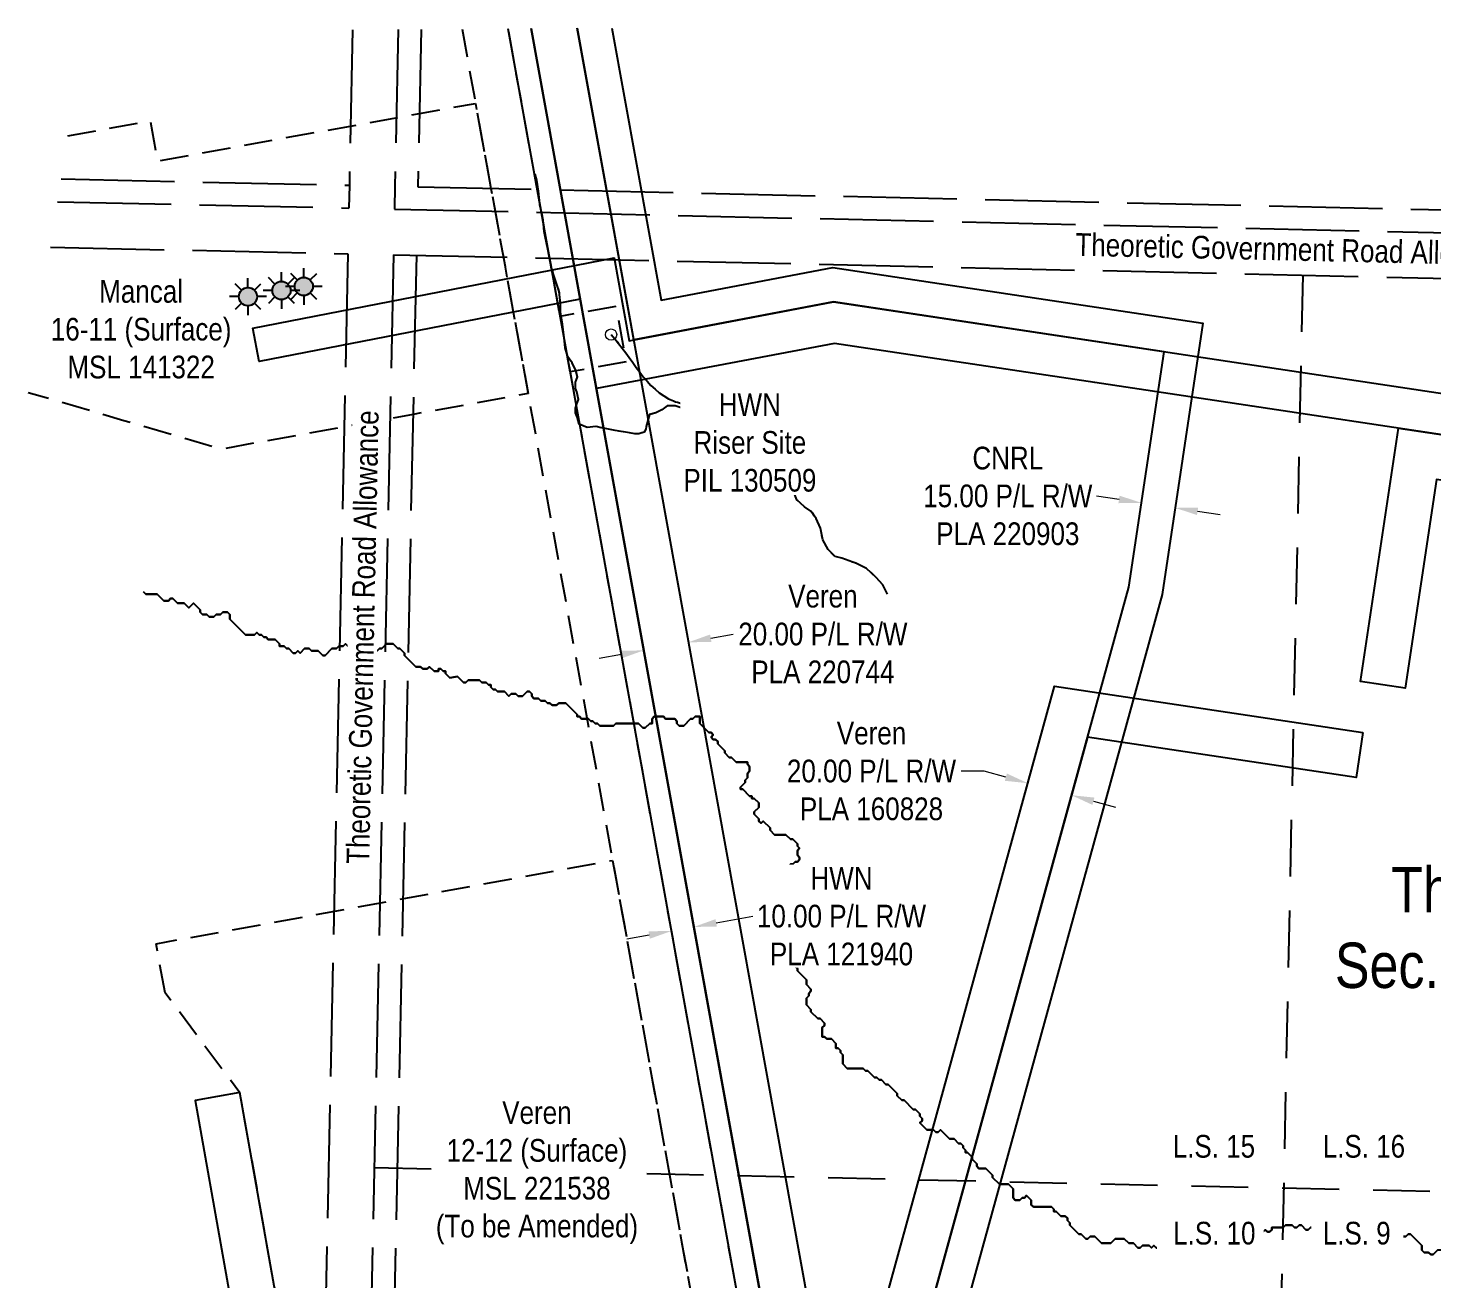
# Model space of a CAD drawing. Extents: x 403584 to 407532, y 6061258 to 6064935.
# Drawn here: x 404579 to 405197, y 6062533 to 6063084 of the extents above; entities that cross this region are included whole.
import ezdxf

# ---------------------------------------------------------------- set-up
doc = ezdxf.new("R2010")
doc.units = 0
doc.header["$LTSCALE"] = 5
doc.header["$PDSIZE"] = 0.5
for name, pattern in [('foc-ACCESSROAD', [3.75, 2.5, -1.25]), ('foc-LSD', [8, 5, -3]), ('foc-UNSURVEYED', [12.5, 10, -2.5]), ('foc-WHEELTRACKS', [2, 0.4, -1.6])]:
    doc.linetypes.add(name, pattern=pattern)
doc.layers.get('Defpoints').update_dxf_attribs({"color": 9})
for name, color, linetype in [('C-RW', 13, 'Continuous'), ('C-SYMBOL', 7, 'Continuous'), ('C-WS', 13, 'foc-ACCESSROAD'), ('F-AR', 190, 'foc-ACCESSROAD'), ('F-RW', 190, 'Continuous'), ('F-WS', 190, 'foc-ACCESSROAD'), ('F-WS-S', 8, 'Continuous'), ('L-ROAD-T', 7, 'Continuous'), ('L-SECTION-LSD', 7, 'foc-LSD'), ('L-USEC', 7, 'foc-UNSURVEYED'), ('T-CREEK', 160, 'Continuous'), ('T-WATER', 160, 'Continuous'), ('T-WATER-P3', 160, 'foc-WHEELTRACKS')]:
    doc.layers.add(name, color=color, linetype=linetype)
for name, color, linetype, lineweight in [('C-RW-T', 13, 'Continuous', 9), ('C-WS-T', 13, 'Continuous', 9), ('F-RW-T', 190, 'Continuous', 9), ('F-WS-T', 190, 'Continuous', 9)]:
    doc.layers.add(name, color=color, linetype=linetype, lineweight=lineweight)
doc.styles.add('100L', font='ARIALN.TTF', dxfattribs={"height": 11})
doc.styles.add('175L', font='ARIALN.TTF', dxfattribs={"height": 20})
doc.styles.add('80CG', font='ARIALN.TTF', dxfattribs={"height": 10})
doc.styles.add('80L', font='ARIALN.TTF', dxfattribs={"height": 10})
doc.styles.add('foc-LtypeFont', font='ARIALN.TTF', dxfattribs={"height": 7.35})
doc.linetypes.add('foc-TOPO-flowdirection-NOLINE', pattern='A,0,[">",foc-LtypeFont,S=0.3,R=0,X=0,Y=-0.945],-20,[">",foc-LtypeFont,S=0.3,R=0,X=0,Y=-0.945],0', length=20)
doc.dimstyles.new('Compass 5 000', dxfattribs={"dimscale": 5, "dimtxt": 9, "dimasz": 2, "dimexe": 0.2, "dimexo": 0.0625, "dimgap": 0.5, "dimtad": 0, "dimtih": 1, "dimtoh": 1, "dimzin": 0, "dimdsep": 46, "dimtxsty": '80CG', "dimcen": 0.1, "dimse1": 1, "dimse2": 1, "dimclrd": 256, "dimclrt": 256, "dimaunit": 1, "dimadec": 4, "dimazin": 0, "dimtfac": 0.06, "dimtofl": 0, "dimtmove": 0, "dimatfit": 1, "dimfxl": 0.2, "dimtolj": 1, "dimtzin": 0, "dimlwd": -1, "dimarcsym": 0})

# ---------------------------------------------------------------- blocks, each defined once
blk = doc.blocks.new('GAS')
h = blk.add_hatch(color=255)
h.dxf.hatch_style = 1
edge = h.paths.add_edge_path()
edge.add_arc((0, 0), 0.9, 0, 360)
for p, q in [((0, 0.81), (0, 1.62)), ((-0.81, 0), (-1.62, 0)), ((-0.57, 0.57), (-1.14, 1.14)), ((0.57, 0.57), (1.14, 1.14)), ((1.62, 0), (0.81, 0)), ((-0.57, -0.57), (-1.14, -1.14)), ((0, -0.81), (0, -1.62)), ((1.14, -1.14), (0.57, -0.57))]:
    blk.add_line(p, q)
blk.add_circle((0, 0), 0.8)
blk = doc.blocks.new('*D385')
at = {"layer": 'Defpoints', "color": 0, "transparency": 16777216}
for p in [(404862.04, 6062686.29), (404871.88, 6062688.07), (404871.92, 6062687.86)]:
    blk.add_point(p, dxfattribs=at)
at = {"layer": 'F-RW-T', "transparency": 16777216}
for p, q in [((404881.76, 6062689.64), (404897.87, 6062692.55)), ((404852.24, 6062684.3), (404842.4, 6062682.52))]:
    blk.add_line(p, q, dxfattribs=at)
for points in [[(404851.94, 6062685.94), (404852.54, 6062682.66), (404862.08, 6062686.08)], [(404881.46, 6062691.28), (404882.05, 6062688), (404871.92, 6062687.86)]]:
    blk.add_solid(points, dxfattribs=at)
at = {"layer": 'F-RW-T', "transparency": 16777216, "insert": (404936.96, 6062692.55), "char_height": 10, "attachment_point": 5, "style": '80CG', "bg_fill": 3, "box_fill_scale": 1.1, "bg_fill_color": 256, "bg_fill_true_color": 13158600, "bg_fill_transparency": 0}
blk.add_mtext('\\A1;HWN\\P10.00 P/L R/W\\PPLA 121940', dxfattribs=at)
blk = doc.blocks.new('*D407')
at = {"layer": 'C-RW-T', "transparency": 16777216}
for p, q in [((404879.38, 6062815.04), (404889.21, 6062816.83)), ((404840.01, 6062807.89), (404830.17, 6062806.11))]:
    blk.add_line(p, q, dxfattribs=at)
for points in [[(404879.08, 6062816.68), (404879.67, 6062813.4), (404869.54, 6062813.25)], [(404839.71, 6062809.53), (404840.3, 6062806.25), (404849.85, 6062809.68)]]:
    blk.add_solid(points, dxfattribs=at)
at = {"layer": 'Defpoints', "color": 0, "transparency": 16777216}
for p in [(404849.82, 6062809.81), (404869.51, 6062813.38), (404869.54, 6062813.25)]:
    blk.add_point(p, dxfattribs=at)
at = {"layer": 'C-RW-T', "transparency": 16777216, "insert": (404928.75, 6062816.83), "char_height": 10, "attachment_point": 5, "style": '80CG'}
blk.add_mtext('\\A1;Veren\\P20.00 P/L R/W\\PPLA 220744', dxfattribs=at)
blk = doc.blocks.new('*D408')
at = {"layer": 'Defpoints', "color": 0, "transparency": 16777216}
for p in [(405069.06, 6062874.69), (405069.15, 6062875.26), (405083.97, 6062873.03)]:
    blk.add_point(p, dxfattribs=at)
at = {"layer": 'F-RW-T', "transparency": 16777216}
for p, q in [((405059.17, 6062876.18), (405049.28, 6062877.67)), ((405093.78, 6062870.97), (405103.67, 6062869.48))]:
    blk.add_line(p, q, dxfattribs=at)
for points in [[(405059.42, 6062877.83), (405058.92, 6062874.53), (405069.06, 6062874.69)], [(405094.02, 6062872.62), (405093.53, 6062869.32), (405083.89, 6062872.46)]]:
    blk.add_solid(points, dxfattribs=at)
at = {"layer": 'F-RW-T', "transparency": 16777216, "insert": (405010.2, 6062877.67), "char_height": 10, "attachment_point": 5, "style": '80CG'}
blk.add_mtext('\\A1;CNRL\\P15.00 P/L R/W\\PPLA 220903', dxfattribs=at)
blk = doc.blocks.new('*D409')
at = {"layer": 'C-RW-T', "transparency": 16777216}
for p, q in [((404999.71, 6062756.49), (404989.71, 6062756.49)), ((405009.35, 6062753.84), (404999.71, 6062756.49)), ((405047.91, 6062743.23), (405057.55, 6062740.58))]:
    blk.add_line(p, q, dxfattribs=at)
for points in [[(405009.79, 6062755.44), (405008.91, 6062752.23), (405018.99, 6062751.18)], [(405048.35, 6062744.84), (405047.47, 6062741.62), (405038.27, 6062745.88)]]:
    blk.add_solid(points, dxfattribs=at)
at = {"layer": 'Defpoints', "color": 0, "transparency": 16777216}
for p in [(405018.99, 6062751.18), (405017.7, 6062746.47), (405036.97, 6062741.16)]:
    blk.add_point(p, dxfattribs=at)
at = {"layer": 'C-RW-T', "transparency": 16777216, "insert": (404950.17, 6062756.49), "char_height": 10, "attachment_point": 5, "style": '80CG'}
blk.add_mtext('\\A1;Veren\\P20.00 P/L R/W\\PPLA 160828', dxfattribs=at)

msp = doc.modelspace()

# ---------------------------------------------------------------- linework, layer by layer
at = {"layer": 'C-RW'}
msp.add_lwpolyline([(405621.615, 6062696.273), (405523.89, 6062660.445), (405382.336, 6062847.712), (405365.053, 6062859.949), (405198.94, 6062884.893), (405185.144, 6062793.03), (405165.451, 6062795.988), (405182.208, 6062907.551), (405201.898, 6062904.589), (405372.5, 6062878.924), (405396.177, 6062862.15), (405530.933, 6062684.331), (405622.121, 6062717.76)], dxfattribs=at)
msp.add_lwpolyline([(405166.622, 6062773.443), (405163.646, 6062753.675), (405045.312, 6062771.491), (404943.862, 6062402.624), (404946.344, 6062388.912), (404926.672, 6062385.352), (404923.38, 6062403.539), (405030.742, 6062793.902), (405166.622, 6062773.443)], close=True, dxfattribs=at)
at = {"layer": 'C-RW', "flags": 128}
msp.add_lwpolyline([(404891.493, 6061956.702), (404945.08, 6061960.343), (404946.452, 6062107.703), (404883.115, 6062457.627), (404695.066, 6062485.166), (404672.021, 6062614.854), (404652.337, 6062611.356), (404677.904, 6062467.474), (404866.002, 6062439.928), (404926.444, 6062106), (404925.261, 6061979.035), (404890.138, 6061976.648)], close=True, dxfattribs=at)
at = {"layer": 'C-WS', "flags": 128}
msp.add_lwpolyline([(404639.016, 6062658.811), (404635.065, 6062680.444), (404836.137, 6062717.169), (404883.115, 6062457.627), (404695.018, 6062485.357), (404672.031, 6062614.847)], close=True, dxfattribs=at)
at = {"layer": 'F-RW'}
for points in [[(404800.289, 6063083.587), (404991.35, 6062028.022), (404965.663, 6061999.767), (405029.872, 6061654.401), (405020.041, 6061652.561), (404954.923, 6062002.824), (404980.635, 6062031.095), (404790.143, 6063083.519)], [(405163.857, 6061267.768), (405146.559, 6061365.762), (405141.164, 6061396.329), (405108.112, 6061572.965), (405135.298, 6061618.119), (405116.875, 6061716.956), (405113.863, 6061723.916), (405113.521, 6061724.707), (405109.094, 6061734.943), (405108.734, 6061735.726), (405106.771, 6061740.324), (405104.779, 6061744.909), (405098.843, 6061758.694), (405090.066, 6061779.02), (405047.74, 6062009.964), (405031.724, 6062029.455), (404956.115, 6062447.175), (405063.463, 6062837.486), (405079.078, 6062941.268), (404933.483, 6062963.175), (404845.425, 6062946.467), (404820.581, 6063083.723)], [(404835.8, 6063083.825), (404857.486, 6062964.017), (404933.193, 6062978.381), (405096.136, 6062953.864), (405078.157, 6062834.372), (404971.477, 6062446.488), (405045.783, 6062035.962), (405061.789, 6062016.484), (405104.503, 6061783.421), (405112.463, 6061764.992), (405118.416, 6061751.21), (405120.396, 6061746.627), (405122.381, 6061742.031), (405127.141, 6061731.012), (405131.304, 6061721.374), (405151.08, 6061615.263), (405123.896, 6061570.111), (405155.918, 6061399.002), (405161.844, 6061365.419), (405179.133, 6061267.482)]]:
    msp.add_lwpolyline(points, dxfattribs=at)
at = {"layer": 'F-WS', "flags": 128}
msp.add_lwpolyline([(404596.192, 6063036.384), (404632.503, 6063042.961), (404635.704, 6063025.289), (404720.747, 6063040.685), (404751.032, 6063046.168), (404775.776, 6063050.648), (404782.555, 6063013.194), (404788.039, 6062982.895), (404789.742, 6062973.487), (404792.413, 6062958.731), (404798.92, 6062922.784), (404748.239, 6062913.608), (404717.955, 6062908.125), (404663.748, 6062898.311), (404620.872, 6062910.86), (404578.711, 6062923.212)], dxfattribs=at)
msp.add_lwpolyline([(404817.509, 6062932.323), (404813.059, 6062956.913), (404837.648, 6062961.369), (404842.099, 6062936.779), (404817.509, 6062932.323)], close=True, dxfattribs=at)
at = {"layer": 'L-SECTION-LSD'}
for p, q in [((405140.082, 6062974.982), (405123.207, 6062170.833)), ((404731.196, 6062581.924), (405532.249, 6062563.883))]:
    msp.add_line(p, q, dxfattribs=at)
at = {"layer": 'L-USEC'}
for p, q in [((404721.64, 6063083.06), (404720.197, 6063014.59)), ((404741.756, 6063083.195), (404740.301, 6063014.166)), ((404751.819, 6063083.262), (404750.358, 6063013.954)), ((404593.255, 6063017.37), (404720.222, 6063014.59)), ((404720.197, 6063014.59), (404719.986, 6063004.538)), ((404740.301, 6063014.166), (404740.089, 6063004.087)), ((404750.358, 6063013.954), (404750.357, 6063013.917)), ((404750.357, 6063013.917), (405541.176, 6062996.141)), ((404591.707, 6063007.347), (404720.002, 6063004.538)), ((404740.089, 6063004.087), (405540.95, 6062986.085)), ((404588.611, 6062987.301), (404719.562, 6062984.434)), ((404719.562, 6062984.434), (404702.622, 6062180.289)), ((404739.666, 6062983.982), (404722.726, 6062179.866)), ((404749.722, 6062983.756), (404732.783, 6062179.654)), ((404739.666, 6062983.982), (405540.498, 6062965.981))]:
    msp.add_line(p, q, dxfattribs=at)
at = {"layer": 'T-CREEK', "linetype": 'foc-TOPO-flowdirection-NOLINE', "flags": 128}
msp.add_lwpolyline([(404957.242, 6062834.477), (404955.116, 6062838.491), (404952.282, 6062841.796), (404948.03, 6062845.81), (404943.541, 6062847.935), (404937.163, 6062850.296), (404934.092, 6062851.004), (404931.022, 6062854.074), (404928.659, 6062858.324), (404927.714, 6062863.518), (404925.825, 6062867.768), (404923.462, 6062871.073), (404920.628, 6062872.962), (404917.321, 6062876.031), (404915.903, 6062879.336), (404915.195, 6062883.35), (404914.486, 6062887.6), (404911.179, 6062890.905), (404909.289, 6062892.322), (404906.218, 6062893.975), (404902.439, 6062894.919), (404897.95, 6062896.572), (404894.643, 6062897.752), (404892.517, 6062899.877), (404890.155, 6062902.474), (404886.375, 6062904.363), (404881.651, 6062902.238), (404879.997, 6062901.766), (404878.816, 6062901.53), (404874.564, 6062902.002), (404870.785, 6062904.127), (404869.84, 6062904.835), (404868.895, 6062906.252), (404868.895, 6062908.377), (404868.895, 6062911.21), (404868.895, 6062914.279), (404867.241, 6062916.168), (404863.698, 6062917.349), (404860.155, 6062917.349), (404857.792, 6062915.696), (404855.194, 6062914.279), (404852.359, 6062913.571), (404850.942, 6062908.377), (404850.706, 6062907.196), (404849.997, 6062905.78), (404847.635, 6062905.071), (404845.981, 6062905.071), (404843.619, 6062905.544), (404837.241, 6062906.488), (404831.335, 6062907.668), (404828.737, 6062908.377), (404824.957, 6062907.905), (404821.414, 6062909.321), (404820.705, 6062912.154), (404819.76, 6062914.279), (404819.76, 6062916.404), (404820.233, 6062917.821), (404821.178, 6062920.182), (404820.446, 6062923.607), (404819.737, 6062925.023), (404819.737, 6062927.857), (404820.682, 6062930.218), (404819.973, 6062933.051), (404818.32, 6062936.356), (404816.43, 6062938.953), (404815.249, 6062942.967), (404814.776, 6062947.453), (404814.068, 6062953.356), (404813.123, 6062958.55), (404813.123, 6062962.563), (404812.65, 6062967.758), (404810.288, 6062974.841), (404809.107, 6062978.618), (404808.635, 6062980.979), (404807.69, 6062986.41), (404806.509, 6062992.076), (404806.036, 6062994.201), (404805.564, 6062999.159), (404805.091, 6063001.52), (404804.146, 6063006.006), (404803.91, 6063007.895), (404803.438, 6063011.908), (404802.729, 6063016.867), (404802.02, 6063019.464)], dxfattribs=at)
at = {"layer": 'T-WATER', "linetype": 'foc-TOPO-flowdirection-NOLINE', "flags": 128}
msp.add_lwpolyline([(405229.5, 6062549.5), (405223.5, 6062549.5), (405222.5, 6062550.5), (405221.5, 6062550.5), (405221.5, 6062551.5), (405220.5, 6062552.5), (405220.5, 6062553.5), (405219.5, 6062554.5), (405221.5, 6062556.5), (405220.5, 6062557.5), (405219.5, 6062557.5), (405218.5, 6062558.5), (405216.5, 6062558.5), (405215.5, 6062559.5), (405214.5, 6062559.5), (405213.5, 6062558.5), (405213.5, 6062556.5), (405214.5, 6062555.5), (405214.5, 6062553.5), (405212.5, 6062553.5), (405211.5, 6062554.5), (405209.5, 6062554.5), (405208.5, 6062553.5), (405207.5, 6062553.5), (405204.5, 6062550.5), (405204.5, 6062547.5), (405202.5, 6062545.5), (405199.5, 6062545.5), (405197.5, 6062543.5), (405196.5, 6062543.5), (405195.5, 6062544.5), (405193.5, 6062544.5), (405192.5, 6062545.5), (405192.5, 6062547.5), (405187.5, 6062552.5), (405186.5, 6062552.5), (405185.5, 6062551.5), (405184.5, 6062551.5), (405183.5, 6062550.5), (405182.5, 6062550.5), (405182.5, 6062549.5), (405181.5, 6062548.5), (405180.5, 6062548.5), (405179.5, 6062547.5), (405178.5, 6062548.5), (405178.5, 6062549.5), (405176.5, 6062551.5), (405174.5, 6062551.5), (405173.5, 6062552.5), (405173.5, 6062553.5), (405172.5, 6062554.5), (405170.5, 6062554.5), (405168.5, 6062552.5), (405165.5, 6062552.5), (405164.5, 6062553.5), (405163.5, 6062553.5), (405158.5, 6062558.5), (405156.5, 6062558.5), (405155.5, 6062557.5), (405152.5, 6062557.5), (405151.5, 6062556.5), (405148.5, 6062556.5), (405146.5, 6062554.5), (405145.5, 6062555.5), (405143.5, 6062555.5), (405142.5, 6062554.5), (405141.5, 6062554.5), (405139.5, 6062556.5), (405138.5, 6062556.5), (405137.5, 6062555.5), (405136.5, 6062555.5), (405135.5, 6062556.5), (405132.5, 6062556.5), (405131.5, 6062555.5), (405126.5, 6062555.5), (405126.5, 6062554.5), (405125.5, 6062553.5), (405124.5, 6062553.5), (405123.5, 6062554.5), (405121.5, 6062552.5), (405114.5, 6062552.5), (405113.5, 6062553.5), (405112.5, 6062552.5), (405110.5, 6062552.5), (405108.5, 6062550.5), (405105.5, 6062550.5), (405103.5, 6062548.5), (405100.5, 6062548.5), (405099.5, 6062547.5), (405098.5, 6062547.5), (405096.5, 6062545.5), (405094.5, 6062547.5), (405093.5, 6062546.5), (405091.5, 6062546.5), (405090.5, 6062547.5), (405089.5, 6062547.5), (405087.5, 6062549.5), (405085.5, 6062549.5), (405085.5, 6062550.5), (405084.5, 6062551.5), (405083.5, 6062551.5), (405082.5, 6062550.5), (405080.5, 6062550.5), (405080.5, 6062549.5), (405077.5, 6062546.5), (405075.5, 6062546.5), (405074.5, 6062547.5), (405073.5, 6062546.5), (405072.5, 6062547.5), (405069.5, 6062547.5), (405068.5, 6062546.5), (405067.5, 6062546.5), (405065.5, 6062548.5), (405063.5, 6062548.5), (405061.5, 6062550.5), (405057.5, 6062550.5), (405055.5, 6062548.5), (405051.5, 6062548.5), (405048.5, 6062551.5), (405046.5, 6062551.5), (405045.5, 6062550.5), (405044.5, 6062550.5), (405042.5, 6062552.5), (405041.5, 6062552.5), (405037.5, 6062556.5), (405037.5, 6062557.5), (405036.5, 6062558.5), (405036.5, 6062559.5), (405035.5, 6062560.5), (405033.5, 6062560.5), (405031.5, 6062562.5), (405030.5, 6062562.5), (405030.5, 6062563.5), (405029.5, 6062564.5), (405021.5, 6062564.5), (405020.5, 6062565.5), (405020.5, 6062567.5), (405018.5, 6062569.5), (405017.5, 6062568.5), (405016.5, 6062568.5), (405015.5, 6062567.5), (405013.5, 6062567.5), (405012.5, 6062568.5), (405012.5, 6062572.5), (405010.5, 6062574.5), (405006.5, 6062574.5), (405003.5, 6062577.5), (405003.5, 6062578.5), (405000.5, 6062581.5), (404997.5, 6062581.5), (404996.5, 6062582.5), (404996.5, 6062583.5), (404994.5, 6062585.5), (404994.5, 6062586.5), (404992.5, 6062588.5), (404991.5, 6062588.5), (404991.5, 6062589.5), (404990.5, 6062590.5), (404990.5, 6062591.5), (404989.5, 6062592.5), (404988.5, 6062592.5), (404986.5, 6062594.5), (404984.5, 6062594.5), (404980.5, 6062598.5), (404979.5, 6062597.5), (404978.5, 6062597.5), (404977.5, 6062598.5), (404974.5, 6062598.5), (404971.5, 6062601.5), (404972.5, 6062602.5), (404972.5, 6062603.5), (404971.5, 6062604.5), (404971.5, 6062605.5), (404969.5, 6062607.5), (404968.5, 6062607.5), (404964.5, 6062611.5), (404963.5, 6062611.5), (404961.5, 6062613.5), (404961.5, 6062614.5), (404958.849, 6062617.151), (404957.5, 6062618.5), (404956.5, 6062618.5), (404954.5, 6062620.5), (404953.5, 6062620.5), (404952.5, 6062621.5), (404951.5, 6062621.5), (404948.5, 6062624.5), (404947.5, 6062624.5), (404946.5, 6062625.5), (404939.5, 6062625.5), (404937.5, 6062627.5), (404937.5, 6062631.5), (404936.5, 6062632.5), (404936.5, 6062633.5), (404935.5, 6062634.5), (404934.5, 6062634.5), (404934.5, 6062636.5), (404932.5, 6062638.5), (404930.5, 6062638.5), (404929.5, 6062639.5), (404928.5, 6062639.5), (404928.5, 6062643.5), (404929.5, 6062644.5), (404929.5, 6062645.5), (404927.5, 6062647.5), (404926.5, 6062647.5), (404923.5, 6062650.5), (404923.5, 6062651.5), (404921.5, 6062653.5), (404921.5, 6062656.5), (404922.5, 6062657.5), (404922.5, 6062658.5), (404923.5, 6062659.5), (404923.5, 6062660.5), (404921.5, 6062662.5), (404921.5, 6062664.5), (404917.5, 6062668.5), (404917.5, 6062669.5), (404916.5, 6062670.5), (404916.5, 6062672.5), (404914.5, 6062674.5), (404914.5, 6062680.5), (404915.5, 6062681.5), (404915.5, 6062682.5), (404916.5, 6062683.5), (404916.5, 6062684.5), (404917.5, 6062685.5), (404917.5, 6062686.5), (404918.5, 6062687.5), (404918.5, 6062688.5), (404915.5, 6062691.5), (404915.5, 6062692.5), (404916.5, 6062693.5), (404916.5, 6062695.5), (404914.5, 6062697.5), (404914.5, 6062699.5), (404915.5, 6062700.5), (404915.5, 6062701.5), (404914.5, 6062702.5), (404914.5, 6062715.5), (404915.5, 6062715.5), (404916.5, 6062716.5), (404917.5, 6062716.5), (404918.5, 6062717.5), (404918.5, 6062718.5), (404917.5, 6062719.5), (404917.5, 6062721.5), (404918.5, 6062722.5), (404917.5, 6062723.5), (404917.5, 6062724.5), (404915.5, 6062726.5), (404914.5, 6062726.5), (404912.5, 6062728.5), (404907.5, 6062728.5), (404905.5, 6062730.5), (404905.5, 6062731.5), (404902.5, 6062734.5), (404901.5, 6062733.5), (404900.5, 6062734.5), (404900.5, 6062735.5), (404898.5, 6062737.5), (404898.5, 6062738.5), (404900.5, 6062740.5), (404900.5, 6062742.5), (404898.5, 6062744.5), (404897.5, 6062744.5), (404897.5, 6062745.5), (404896.5, 6062745.5), (404893.5, 6062748.5), (404892.5, 6062748.5), (404892.5, 6062749.5), (404894.5, 6062751.5), (404894.5, 6062752.5), (404895.5, 6062753.5), (404895.5, 6062755.5), (404896.5, 6062756.5), (404896.5, 6062758.5), (404895.5, 6062759.5), (404895.5, 6062760.5), (404890.5, 6062760.5), (404888.5, 6062762.5), (404887.5, 6062762.5), (404885.5, 6062764.5), (404885.5, 6062765.5), (404882.5, 6062768.5), (404882.5, 6062769.5), (404881.5, 6062770.5), (404880.5, 6062770.5), (404879.5, 6062771.5), (404880.5, 6062772.5), (404879.5, 6062773.5), (404878.5, 6062773.5), (404874.5, 6062777.5), (404874.5, 6062780.5), (404872.5, 6062780.5), (404871.5, 6062779.5), (404870.5, 6062779.5), (404867.5, 6062776.5), (404865.5, 6062776.5), (404864.5, 6062777.5), (404864.5, 6062778.43), (404864.5, 6062778.5), (404863.5, 6062779.5), (404859.5, 6062779.5), (404858.5, 6062780.5), (404857.451, 6062780.5), (404854.5, 6062780.5), (404853.5, 6062779.5), (404853.5, 6062777.5), (404852.5, 6062777.5), (404850.5, 6062775.5), (404849.5, 6062775.5), (404847.917, 6062777.083), (404847.5, 6062777.5), (404846.5, 6062777.5), (404837.5, 6062777.5), (404836.5, 6062776.5), (404835.361, 6062776.5), (404830.5, 6062776.5), (404829.5, 6062777.5), (404828.5, 6062777.5), (404827.901, 6062778.099), (404827.5, 6062778.5), (404826.5, 6062778.5), (404825.5, 6062779.5), (404822.5, 6062779.5), (404821.5, 6062780.5), (404820.5, 6062780.5), (404820.5, 6062781.5), (404815.5, 6062786.5), (404812.5, 6062786.5), (404811.5, 6062785.5), (404809.5, 6062785.5), (404808.5, 6062786.5), (404807.5, 6062786.5), (404806.5, 6062787.5), (404804.5, 6062787.5), (404803.5, 6062788.5), (404801.5, 6062788.5), (404800.5, 6062789.5), (404800.5, 6062790.5), (404799.5, 6062791.5), (404798.5, 6062791.5), (404796.5, 6062789.5), (404794.5, 6062789.5), (404793.5, 6062790.5), (404791.5, 6062790.5), (404790.5, 6062789.5), (404788.5, 6062791.5), (404785.5, 6062791.5), (404784.5, 6062792.5), (404783.5, 6062792.5), (404782.5, 6062793.5), (404782.5, 6062794.5), (404781.5, 6062794.5), (404780.5, 6062795.5), (404778.5, 6062795.5), (404777.5, 6062796.5), (404772.5, 6062796.5), (404771.5, 6062795.5), (404770.5, 6062795.5), (404767.878, 6062798.122), (404766.985, 6062797.985), (404764.409, 6062797.591), (404762.5, 6062799.5), (404762.5, 6062800.5), (404761.5, 6062800.5), (404760.5, 6062801.5), (404759.5, 6062801.5), (404759.5, 6062800.5), (404757.5, 6062800.5), (404755.5, 6062802.5), (404754.5, 6062801.5), (404752.5, 6062801.5), (404751.5, 6062802.5), (404749.5, 6062802.5), (404745.973, 6062806.027), (404744.5, 6062807.5), (404744.5, 6062808.5), (404742.5, 6062810.5), (404741.5, 6062810.5), (404739.5, 6062812.5), (404736.5, 6062812.5), (404734.5, 6062810.5), (404733.5, 6062810.5), (404732.5, 6062809.5), (404729.5, 6062812.5), (404727.5, 6062810.5), (404726.5, 6062811.5), (404725.5, 6062811.5), (404724.5, 6062810.5), (404723.5, 6062810.5), (404722.5, 6062811.5), (404721.5, 6062810.5), (404720.5, 6062810.5), (404718.5, 6062812.5), (404717.5, 6062811.5), (404715.92, 6062811.5), (404715.5, 6062811.5), (404714.5, 6062810.5), (404712.5, 6062810.5), (404709.5, 6062807.5), (404708.5, 6062807.5), (404706.5, 6062809.5), (404703.5, 6062809.5), (404702.5, 6062810.5), (404700.5, 6062810.5), (404698.5, 6062808.5), (404697.5, 6062809.5), (404696.5, 6062808.5), (404695.5, 6062808.5), (404693.5, 6062810.5), (404692.5, 6062810.5), (404691.5, 6062811.5), (404689.5, 6062811.5), (404689.5, 6062812.5), (404687.5, 6062814.5), (404684.5, 6062814.5), (404683.5, 6062815.5), (404682.5, 6062815.5), (404681.5, 6062816.5), (404680.5, 6062816.5), (404679.5, 6062817.5), (404678.5, 6062816.5), (404674.5, 6062816.5), (404667.5, 6062823.5), (404667.5, 6062825.5), (404666.5, 6062826.5), (404664.5, 6062826.5), (404663.5, 6062825.5), (404661.5, 6062825.5), (404660.5, 6062824.5), (404658.5, 6062824.5), (404657.5, 6062825.5), (404655.5, 6062825.5), (404654.5, 6062826.5), (404654.5, 6062827.5), (404651.5, 6062830.5), (404649.5, 6062828.5), (404647.5, 6062830.5), (404644.5, 6062830.5), (404642.5, 6062832.5), (404641.5, 6062832.5), (404640.5, 6062831.5), (404638.5, 6062831.5), (404635.5, 6062834.5), (404630.5, 6062834.5), (404629.5, 6062835.5)], dxfattribs=at)
at = {"layer": 'T-WATER', "flags": 128}
msp.add_lwpolyline([(404629.5, 6062835.5), (404630.5, 6062834.5), (404635.5, 6062834.5), (404638.5, 6062831.5), (404640.5, 6062831.5), (404641.5, 6062832.5), (404642.5, 6062832.5), (404644.5, 6062830.5), (404647.5, 6062830.5), (404649.5, 6062828.5), (404651.5, 6062830.5), (404654.5, 6062827.5), (404654.5, 6062826.5), (404655.5, 6062825.5), (404657.5, 6062825.5), (404658.5, 6062824.5), (404660.5, 6062824.5), (404661.5, 6062825.5), (404663.5, 6062825.5), (404664.5, 6062826.5), (404666.5, 6062826.5), (404667.5, 6062825.5), (404667.5, 6062823.5), (404674.5, 6062816.5), (404678.5, 6062816.5), (404679.5, 6062817.5), (404680.5, 6062816.5), (404681.5, 6062816.5), (404682.5, 6062815.5), (404683.5, 6062815.5), (404684.5, 6062814.5), (404687.5, 6062814.5), (404689.5, 6062812.5), (404689.5, 6062811.5), (404691.5, 6062811.5), (404692.5, 6062810.5), (404693.5, 6062810.5), (404695.5, 6062808.5), (404696.5, 6062808.5), (404697.5, 6062809.5), (404698.5, 6062808.5), (404700.5, 6062810.5), (404702.5, 6062810.5), (404703.5, 6062809.5), (404706.5, 6062809.5), (404708.5, 6062807.5), (404709.5, 6062807.5), (404712.5, 6062810.5), (404714.5, 6062810.5), (404715.5, 6062811.5), (404715.92, 6062811.5), (404717.5, 6062811.5), (404718.5, 6062812.5), (404720.5, 6062810.5), (404721.5, 6062810.5), (404722.5, 6062811.5), (404723.5, 6062810.5), (404724.5, 6062810.5), (404725.5, 6062811.5), (404726.5, 6062811.5), (404727.5, 6062810.5), (404729.5, 6062812.5), (404732.5, 6062809.5), (404733.5, 6062810.5), (404734.5, 6062810.5), (404736.5, 6062812.5), (404739.5, 6062812.5), (404741.5, 6062810.5), (404742.5, 6062810.5), (404744.5, 6062808.5), (404744.5, 6062807.5), (404745.973, 6062806.027), (404749.5, 6062802.5), (404751.5, 6062802.5), (404752.5, 6062801.5), (404754.5, 6062801.5), (404755.5, 6062802.5), (404757.5, 6062800.5), (404759.5, 6062800.5), (404759.5, 6062801.5), (404760.5, 6062801.5), (404761.5, 6062800.5), (404762.5, 6062800.5), (404762.5, 6062799.5), (404764.409, 6062797.591), (404766.985, 6062797.985), (404767.878, 6062798.122), (404770.5, 6062795.5), (404771.5, 6062795.5), (404772.5, 6062796.5), (404777.5, 6062796.5), (404778.5, 6062795.5), (404780.5, 6062795.5), (404781.5, 6062794.5), (404782.5, 6062794.5), (404782.5, 6062793.5), (404783.5, 6062792.5), (404784.5, 6062792.5), (404785.5, 6062791.5), (404788.5, 6062791.5), (404790.5, 6062789.5), (404791.5, 6062790.5), (404793.5, 6062790.5), (404794.5, 6062789.5), (404796.5, 6062789.5), (404798.5, 6062791.5), (404799.5, 6062791.5), (404800.5, 6062790.5), (404800.5, 6062789.5), (404801.5, 6062788.5), (404803.5, 6062788.5), (404804.5, 6062787.5), (404806.5, 6062787.5), (404807.5, 6062786.5), (404808.5, 6062786.5), (404809.5, 6062785.5), (404811.5, 6062785.5), (404812.5, 6062786.5), (404815.5, 6062786.5), (404820.5, 6062781.5), (404820.5, 6062780.5), (404821.5, 6062780.5), (404822.5, 6062779.5), (404825.5, 6062779.5), (404826.5, 6062778.5), (404827.5, 6062778.5), (404827.901, 6062778.099), (404828.5, 6062777.5), (404829.5, 6062777.5), (404830.5, 6062776.5), (404835.361, 6062776.5), (404836.5, 6062776.5), (404837.5, 6062777.5), (404846.5, 6062777.5), (404847.5, 6062777.5), (404847.917, 6062777.083), (404849.5, 6062775.5), (404850.5, 6062775.5), (404852.5, 6062777.5), (404853.5, 6062777.5), (404853.5, 6062779.5), (404854.5, 6062780.5), (404857.451, 6062780.5), (404858.5, 6062780.5), (404859.5, 6062779.5), (404863.5, 6062779.5), (404864.5, 6062778.5), (404864.5, 6062778.43), (404864.5, 6062777.5), (404865.5, 6062776.5), (404867.5, 6062776.5), (404870.5, 6062779.5), (404871.5, 6062779.5), (404872.5, 6062780.5), (404874.5, 6062780.5), (404874.5, 6062777.5), (404878.5, 6062773.5), (404879.5, 6062773.5), (404880.5, 6062772.5), (404879.5, 6062771.5), (404880.5, 6062770.5), (404881.5, 6062770.5), (404882.5, 6062769.5), (404882.5, 6062768.5), (404885.5, 6062765.5), (404885.5, 6062764.5), (404887.5, 6062762.5), (404888.5, 6062762.5), (404890.5, 6062760.5), (404895.5, 6062760.5), (404895.5, 6062759.5), (404896.5, 6062758.5), (404896.5, 6062756.5), (404895.5, 6062755.5), (404895.5, 6062753.5), (404894.5, 6062752.5), (404894.5, 6062751.5), (404892.5, 6062749.5), (404892.5, 6062748.5), (404893.5, 6062748.5), (404896.5, 6062745.5), (404897.5, 6062745.5), (404897.5, 6062744.5), (404898.5, 6062744.5), (404900.5, 6062742.5), (404900.5, 6062740.5), (404898.5, 6062738.5), (404898.5, 6062737.5), (404900.5, 6062735.5), (404900.5, 6062734.5), (404901.5, 6062733.5), (404902.5, 6062734.5), (404905.5, 6062731.5), (404905.5, 6062730.5), (404907.5, 6062728.5), (404912.5, 6062728.5), (404914.5, 6062726.5), (404915.5, 6062726.5), (404917.5, 6062724.5), (404917.5, 6062723.5), (404918.5, 6062722.5), (404917.5, 6062721.5), (404917.5, 6062719.5), (404918.5, 6062718.5), (404918.5, 6062717.5), (404917.5, 6062716.5), (404916.5, 6062716.5), (404915.5, 6062715.5), (404914.5, 6062715.5), (404914.5, 6062702.5), (404915.5, 6062701.5), (404915.5, 6062700.5), (404914.5, 6062699.5), (404914.5, 6062697.5), (404916.5, 6062695.5), (404916.5, 6062693.5), (404915.5, 6062692.5), (404915.5, 6062691.5), (404918.5, 6062688.5), (404918.5, 6062687.5), (404917.5, 6062686.5), (404917.5, 6062685.5), (404916.5, 6062684.5), (404916.5, 6062683.5), (404915.5, 6062682.5), (404915.5, 6062681.5), (404914.5, 6062680.5), (404914.5, 6062674.5), (404916.5, 6062672.5), (404916.5, 6062670.5), (404917.5, 6062669.5), (404917.5, 6062668.5), (404921.5, 6062664.5), (404921.5, 6062662.5), (404923.5, 6062660.5), (404923.5, 6062659.5), (404922.5, 6062658.5), (404922.5, 6062657.5), (404921.5, 6062656.5), (404921.5, 6062653.5), (404923.5, 6062651.5), (404923.5, 6062650.5), (404926.5, 6062647.5), (404927.5, 6062647.5), (404929.5, 6062645.5), (404929.5, 6062644.5), (404928.5, 6062643.5), (404928.5, 6062639.5), (404929.5, 6062639.5), (404930.5, 6062638.5), (404932.5, 6062638.5), (404934.5, 6062636.5), (404934.5, 6062634.5), (404935.5, 6062634.5), (404936.5, 6062633.5), (404936.5, 6062632.5), (404937.5, 6062631.5), (404937.5, 6062627.5), (404939.5, 6062625.5), (404946.5, 6062625.5), (404947.5, 6062624.5), (404948.5, 6062624.5), (404951.5, 6062621.5), (404952.5, 6062621.5), (404953.5, 6062620.5), (404954.5, 6062620.5), (404956.5, 6062618.5), (404957.5, 6062618.5), (404958.849, 6062617.151), (404961.5, 6062614.5), (404961.5, 6062613.5), (404963.5, 6062611.5), (404964.5, 6062611.5), (404968.5, 6062607.5), (404969.5, 6062607.5), (404971.5, 6062605.5), (404971.5, 6062604.5), (404972.5, 6062603.5), (404972.5, 6062602.5), (404971.5, 6062601.5), (404974.5, 6062598.5), (404977.5, 6062598.5), (404978.5, 6062597.5), (404979.5, 6062597.5), (404980.5, 6062598.5), (404984.5, 6062594.5), (404986.5, 6062594.5), (404988.5, 6062592.5), (404989.5, 6062592.5), (404990.5, 6062591.5), (404990.5, 6062590.5), (404991.5, 6062589.5), (404991.5, 6062588.5), (404992.5, 6062588.5), (404994.5, 6062586.5), (404994.5, 6062585.5), (404996.5, 6062583.5), (404996.5, 6062582.5), (404997.5, 6062581.5), (405000.5, 6062581.5), (405003.5, 6062578.5), (405003.5, 6062577.5), (405006.5, 6062574.5), (405010.5, 6062574.5), (405012.5, 6062572.5), (405012.5, 6062568.5), (405013.5, 6062567.5), (405015.5, 6062567.5), (405016.5, 6062568.5), (405017.5, 6062568.5), (405018.5, 6062569.5), (405020.5, 6062567.5), (405020.5, 6062565.5), (405021.5, 6062564.5), (405029.5, 6062564.5), (405030.5, 6062563.5), (405030.5, 6062562.5), (405031.5, 6062562.5), (405033.5, 6062560.5), (405035.5, 6062560.5), (405036.5, 6062559.5), (405036.5, 6062558.5), (405037.5, 6062557.5), (405037.5, 6062556.5), (405041.5, 6062552.5), (405042.5, 6062552.5), (405044.5, 6062550.5), (405045.5, 6062550.5), (405046.5, 6062551.5), (405048.5, 6062551.5), (405051.5, 6062548.5), (405055.5, 6062548.5), (405057.5, 6062550.5), (405061.5, 6062550.5), (405063.5, 6062548.5), (405065.5, 6062548.5), (405067.5, 6062546.5), (405068.5, 6062546.5), (405069.5, 6062547.5), (405072.5, 6062547.5), (405073.5, 6062546.5), (405074.5, 6062547.5), (405075.5, 6062546.5), (405077.5, 6062546.5), (405080.5, 6062549.5), (405080.5, 6062550.5), (405082.5, 6062550.5), (405083.5, 6062551.5), (405084.5, 6062551.5), (405085.5, 6062550.5), (405085.5, 6062549.5), (405087.5, 6062549.5), (405089.5, 6062547.5), (405090.5, 6062547.5), (405091.5, 6062546.5), (405093.5, 6062546.5), (405094.5, 6062547.5), (405096.5, 6062545.5), (405098.5, 6062547.5), (405099.5, 6062547.5), (405100.5, 6062548.5), (405103.5, 6062548.5), (405105.5, 6062550.5), (405108.5, 6062550.5), (405110.5, 6062552.5), (405112.5, 6062552.5), (405113.5, 6062553.5), (405114.5, 6062552.5), (405121.5, 6062552.5), (405123.5, 6062554.5), (405124.5, 6062553.5), (405125.5, 6062553.5), (405126.5, 6062554.5), (405126.5, 6062555.5), (405131.5, 6062555.5), (405132.5, 6062556.5), (405135.5, 6062556.5), (405136.5, 6062555.5), (405137.5, 6062555.5), (405138.5, 6062556.5), (405139.5, 6062556.5), (405141.5, 6062554.5), (405142.5, 6062554.5), (405143.5, 6062555.5), (405145.5, 6062555.5), (405146.5, 6062554.5), (405148.5, 6062556.5), (405151.5, 6062556.5), (405152.5, 6062557.5), (405155.5, 6062557.5), (405156.5, 6062558.5), (405158.5, 6062558.5), (405163.5, 6062553.5), (405164.5, 6062553.5), (405165.5, 6062552.5), (405168.5, 6062552.5), (405170.5, 6062554.5), (405172.5, 6062554.5), (405173.5, 6062553.5), (405173.5, 6062552.5), (405174.5, 6062551.5), (405176.5, 6062551.5), (405178.5, 6062549.5), (405178.5, 6062548.5), (405179.5, 6062547.5), (405180.5, 6062548.5), (405181.5, 6062548.5), (405182.5, 6062549.5), (405182.5, 6062550.5), (405183.5, 6062550.5), (405184.5, 6062551.5), (405185.5, 6062551.5), (405186.5, 6062552.5), (405187.5, 6062552.5), (405192.5, 6062547.5), (405192.5, 6062545.5), (405193.5, 6062544.5), (405195.5, 6062544.5), (405196.5, 6062543.5), (405197.5, 6062543.5)], dxfattribs=at)
at = {"layer": 'T-WATER-P3', "flags": 128}
msp.add_lwpolyline([(404957.242, 6062834.477), (404955.116, 6062838.491), (404952.282, 6062841.796), (404948.03, 6062845.81), (404943.541, 6062847.935), (404937.163, 6062850.296), (404934.092, 6062851.004), (404931.022, 6062854.074), (404928.659, 6062858.324), (404927.714, 6062863.518), (404925.825, 6062867.768), (404923.462, 6062871.073), (404920.628, 6062872.962), (404917.321, 6062876.031), (404915.903, 6062879.336), (404915.195, 6062883.35), (404914.486, 6062887.6), (404911.179, 6062890.905), (404909.289, 6062892.322), (404906.218, 6062893.975), (404902.439, 6062894.919), (404897.95, 6062896.572), (404894.643, 6062897.752), (404892.517, 6062899.877), (404890.155, 6062902.474), (404886.375, 6062904.363), (404881.651, 6062902.238), (404879.997, 6062901.766), (404878.816, 6062901.53), (404874.564, 6062902.002), (404870.785, 6062904.127), (404869.84, 6062904.835), (404868.895, 6062906.252), (404868.895, 6062908.377), (404868.895, 6062911.21), (404868.895, 6062914.279), (404867.241, 6062916.168), (404863.698, 6062917.349), (404860.155, 6062917.349), (404857.792, 6062915.696), (404855.194, 6062914.279), (404852.359, 6062913.571), (404850.942, 6062908.377), (404850.706, 6062907.196), (404849.997, 6062905.78), (404847.635, 6062905.071), (404845.981, 6062905.071), (404843.619, 6062905.544), (404837.241, 6062906.488), (404831.335, 6062907.668), (404828.737, 6062908.377), (404824.957, 6062907.905), (404821.414, 6062909.321), (404820.705, 6062912.154), (404819.76, 6062914.279), (404819.76, 6062916.404), (404820.233, 6062917.821), (404821.178, 6062920.182), (404820.446, 6062923.607), (404819.737, 6062925.023), (404819.737, 6062927.857), (404820.682, 6062930.218), (404819.973, 6062933.051), (404818.32, 6062936.356), (404816.43, 6062938.953), (404815.249, 6062942.967), (404814.776, 6062947.453), (404814.068, 6062953.356), (404813.123, 6062958.55), (404813.123, 6062962.563), (404812.65, 6062967.758), (404810.288, 6062974.841), (404809.107, 6062978.618), (404808.635, 6062980.979), (404807.69, 6062986.41), (404806.509, 6062992.076), (404806.036, 6062994.201), (404805.564, 6062999.159), (404805.091, 6063001.52), (404804.146, 6063006.006), (404803.91, 6063007.895), (404803.438, 6063011.908), (404802.729, 6063016.867), (404802.02, 6063019.464)], dxfattribs=at)

# ---------------------------------------------------------------- block references
at = {"layer": 'F-WS-S', "xscale": 4.997961600000131, "yscale": 4.997961600000131, "zscale": 4.997961600000131}
for p in [(404690.302, 6062968.211), (404700.137, 6062970.007)]:
    msp.add_blockref('GAS', p, dxfattribs=at)

# ---------------------------------------------------------------- texts
at = {"layer": 'C-SYMBOL', "color": 3, "insert": (405256.685, 6062714.282), "char_height": 19.99186, "width": 203.1596, "attachment_point": 2, "style": '175L'}
msp.add_mtext('Theor. N.W.1/4 \\PSec. 12-66-4-W.6M.', dxfattribs=at)

# ---------------------------------------------------------------- dimensions: what is measured, and where the dimension line sits
at = {"layer": 'C-RW-T'}
dim = msp.add_aligned_dim(p1=(404849.823, 6062809.809), p2=(404869.513, 6062813.383), distance=-0.131, text='Veren\\P20.00 P/L R/W\\PPLA 220744', dimstyle='Compass 5 000', dxfattribs=at)
dim.commit()
dim.dimension.update_dxf_attribs({"geometry": '*D407', "text_midpoint": (404928.755, 6062816.827)})
dim = msp.add_linear_dim(base=(405018.993, 6062751.184), p1=(405036.971, 6062741.165), p2=(405017.695, 6062746.466), angle=164.622077, text='Veren\\P20.00 P/L R/W\\PPLA 160828', dimstyle='Compass 5 000', dxfattribs=at)
dim.commit()
dim.dimension.update_dxf_attribs({"geometry": '*D409', "text_midpoint": (404950.169, 6062756.487), "dimtype": 161})
at = {"layer": 'F-RW-T'}
dim = msp.add_aligned_dim(p1=(405083.973, 6062873.027), p2=(405069.146, 6062875.258), distance=0.573, text='CNRL\\P15.00 P/L R/W\\PPLA 220903', dimstyle='Compass 5 000', override={"dimtxt": 10}, dxfattribs=at)
dim.commit()
dim.dimension.update_dxf_attribs({"geometry": '*D408', "text_midpoint": (405010.197, 6062877.667)})

# ---------------------------------------------------------------- leaders
at = {"layer": 'F-WS-T', "path_type": 1}
msp.add_leader([(404835.48, 6062948.8), (404863.012, 6062919.547), (404869.973, 6062917.511)], dimstyle='Compass 5 000', override={"dimasz": 1, "dimgap": 0.5, "dimtad": 0, "dimldrblk": 'DotBlank'}, dxfattribs=at)

# ---------------------------------------------------------------- next in the draw order: texts
at = {"layer": 'F-WS-T', "insert": (404628.488, 6062972.835), "char_height": 9.99592, "attachment_point": 2, "rotation": 0.024768, "style": '80L', "bg_fill": 2}
msp.add_mtext_dynamic_manual_height_columns('Mancal\\P16-11 (Surface)\\PMSL 141322', width=81.36452, gutter_width=50.02, heights=[0], dxfattribs=at)
at = {"layer": 'L-ROAD-T', "insert": (405139.991, 6062991.295), "char_height": 9.99592, "width": 201.33034, "attachment_point": 2, "rotation": 358.712314, "style": '80L', "bg_fill": 3, "box_fill_scale": 1.25, "bg_fill_color": 256, "bg_fill_transparency": 0}
msp.add_mtext('Theoretic Government Road Allowance', dxfattribs=at)
at = {"layer": 'L-SECTION-LSD', "char_height": 9.9959, "attachment_point": 1, "style": '100L', "bg_fill": 3, "box_fill_scale": 1.5, "bg_fill_color": 256, "bg_fill_transparency": 0}
for s, width, insert in [('L.S. 16', 36.94144, (405148.889, 6062596.227)), ('L.S. 9', 30.52728, (405148.889, 6062557.958))]:
    msp.add_mtext_dynamic_manual_height_columns(s, width=width, gutter_width=55, heights=[0], dxfattribs=dict(at, insert=insert))

# ---------------------------------------------------------------- next in the draw order: linework, layer by layer
at = {"layer": 'C-RW'}
for points in [[(405054.211, 6061863.758), (405028.589, 6062003.664), (405012.718, 6062022.212), (404941.694, 6062414.6), (404914.519, 6062452.496), (404800.289, 6063083.587)], [(404820.581, 6063083.723), (404933.398, 6062460.435), (404960.565, 6062422.592), (405031.724, 6062029.455), (405047.74, 6062009.964), (405077.469, 6061847.757)]]:
    msp.add_lwpolyline(points, dxfattribs=at)
at = {"layer": 'F-AR'}
msp.add_lwpolyline([(404769.851, 6063083.383), (404960.657, 6062029.224), (404973.808, 6062008.558), (405021.342, 6061749.114), (405017.643, 6061741.862), (405031.025, 6061724.206), (405034.999, 6061731.877), (405042.229, 6061746.048), (404992.77, 6062015.999), (404979.63, 6062036.646), (404790.143, 6063083.519)], dxfattribs=at)
at = {"layer": 'F-RW'}
msp.add_lwpolyline([(405622.121, 6062717.769), (405530.933, 6062684.331), (405396.177, 6062862.15), (405372.5, 6062878.924), (405201.691, 6062904.62), (405117.83, 6062917.237), (405048.483, 6062927.672), (404933.833, 6062944.927), (404828.987, 6062925.035), (404821.852, 6062964.456), (404680.501, 6062936.966), (404677.639, 6062951.685), (404836.844, 6062982.647), (404843.46, 6062946.094), (404933.483, 6062963.175), (405078.793, 6062941.311), (405093.334, 6062939.123), (405379.409, 6062896.079), (405408.842, 6062875.228), (405535.121, 6062708.594), (405537.236, 6062705.804), (405622.576, 6062737.09)], dxfattribs=at)

# ---------------------------------------------------------------- next in the draw order: block references
at = {"layer": 'F-WS-S', "xscale": 4.997961600000131, "yscale": 4.997961600000131, "zscale": 4.997961600000131}
msp.add_blockref('GAS', (404675.548, 6062965.516), dxfattribs=at)

# ---------------------------------------------------------------- next in the draw order: texts
at = {"layer": 'C-WS-T', "insert": (404802.801, 6062611.094), "char_height": 9.99592, "attachment_point": 2, "rotation": 0.024768, "style": '80L', "bg_fill": 3, "box_fill_scale": 1.15, "bg_fill_color": 256, "bg_fill_true_color": 256, "bg_fill_transparency": 0}
msp.add_mtext_dynamic_manual_height_columns('Veren\\P12-12 (Surface)\\PMSL 221538\\P(To be Amended)', width=88.51547, gutter_width=50.02, heights=[0], dxfattribs=at)
at = {"layer": 'F-WS-T', "insert": (404896.591, 6062922.945), "char_height": 9.9959, "attachment_point": 2, "rotation": 0.024768, "style": '80L', "bg_fill": 3, "box_fill_scale": 1.15, "bg_fill_color": 256, "bg_fill_true_color": 256, "bg_fill_transparency": 0}
msp.add_mtext_dynamic_manual_height_columns('HWN\\PRiser Site\\PPIL 130509', width=58.21377, gutter_width=50.02, heights=[0], dxfattribs=at)
at = {"layer": 'L-ROAD-T', "insert": (404721.024, 6062815.621), "char_height": 9.99603, "width": 201.30327, "attachment_point": 2, "rotation": 88.79283, "style": '80L', "bg_fill": 3, "box_fill_scale": 1.15, "bg_fill_color": 256, "bg_fill_true_color": 256, "bg_fill_transparency": 0}
msp.add_mtext('Theoretic Government Road Allowance', dxfattribs=at)
at = {"layer": 'L-SECTION-LSD', "char_height": 9.99593, "attachment_point": 1, "style": '100L', "bg_fill": 3, "box_fill_scale": 1.5, "bg_fill_color": 256, "bg_fill_transparency": 0}
for s, width, insert in [('\\pi1.86;L.S. 15', 36.85945, (405080.957, 6062596.227)), ('\\pi2.0433;L.S. 10', 36.95405, (405080.957, 6062557.958))]:
    msp.add_mtext_dynamic_manual_height_columns(s, width=width, gutter_width=55, heights=[0], dxfattribs=dict(at, insert=insert))

# ---------------------------------------------------------------- next in the draw order: dimensions: what is measured, and where the dimension line sits
at = {"layer": 'F-RW-T'}
dim = msp.add_linear_dim(base=(404871.917, 6062687.857), p1=(404862.043, 6062686.287), p2=(404871.879, 6062688.067), angle=10.258616, text='HWN\\P10.00 P/L R/W\\PPLA 121940', dimstyle='Compass 5 000', override={"dimtxt": 10, "dimtfill": 1}, dxfattribs=at)
dim.commit()
dim.dimension.update_dxf_attribs({"geometry": '*D385', "text_midpoint": (404936.96, 6062692.555), "dimtype": 161})

doc.saveas('drawing.dxf')
